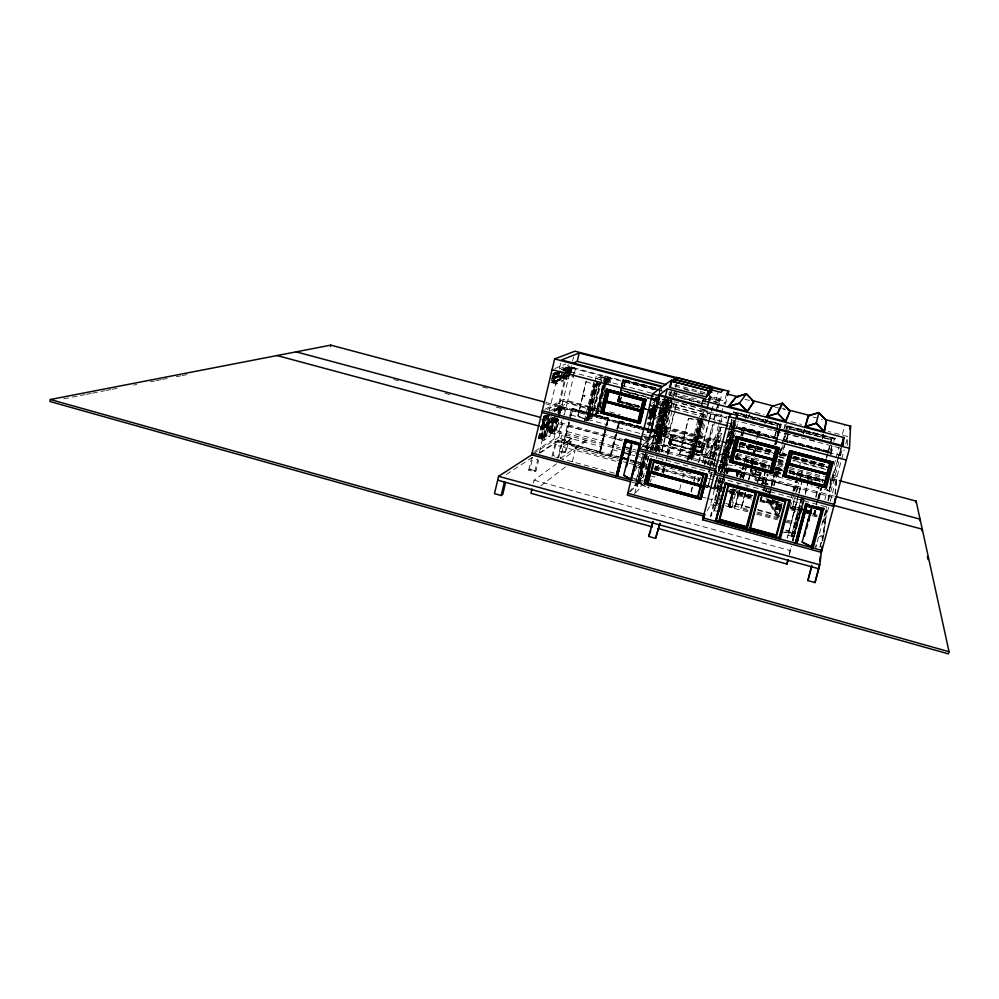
<?xml version="1.0" encoding="UTF-8"?>
<svg xmlns="http://www.w3.org/2000/svg" width="999" height="999" viewBox="0 0 999 999"><rect width="100%" height="100%" fill="white"/><g stroke="black" fill="none" stroke-linecap="round" stroke-linejoin="round"><path stroke-width="0.75" stroke-dasharray="5 3.75" d="M646.216 447.989L646.316 447.015M847.227 445.354L847.764 436.563L828.371 431.481M732.891 428.371L732.954 427.46M775.124 438.986L776.273 438.773L730.993 426.923L840.559 455.507L841.333 446.84M840.171 455.906L840.871 448.264L741.295 422.053M822.776 480.232L789.098 471.728M835.314 494.105L837.025 476.336L831.018 474.737M834.964 494.468L836.563 478.059L832.055 476.86M659.952 434.69L660.039 433.878L655.631 451.423M833.616 471.54L829.832 485.277M828.271 500.312L830.244 484.078M830.469 482.192L831.106 476.985M822.826 540.484L826.96 507.042L715.971 477.135M823.713 535.464L825.911 517.507M827.959 500.524L830.606 478.958M763.785 481.193L764.784 478.284L759.827 476.923L758.728 479.495L763.623 481.318L758.253 479.92L759.565 475.074L754.919 473.826L759.515 475.187M773.014 498.176L771.715 503.034L777.085 503.946M822.227 541.071L826.073 510.314M835.139 438.261L835.039 438.998L786.762 426.323L787.025 425.649L835.139 438.261L834.315 441.508M780.843 510.102L781.63 506.943L776.673 505.556L775.624 508.966L777.684 501.723L776.485 506.231M834.477 438.698L833.715 441.471M823.001 521.728L822.864 522.764L826.96 507.042M789.297 428.571L831.68 439.697L789.297 428.571L786.225 440.297M829.957 452.897L784.128 441.371M816.195 544.405L815.758 547.452L826.797 506.53M607.467 378.034L607.579 377.235M828.508 451.448L830.107 445.517M826.248 466.758L792.444 457.604M824.874 464.897L792.444 456.431M817.319 516.221L814.497 515.459L814.66 514.46M820.304 481.231L800.436 476.073M813.923 513.861L814.709 510.926M647.627 398.139L656.306 400.836L647.402 398.476M822.327 438.349L823.164 433.941M805.406 494.505L807.954 482.654L804.794 494.468M793.893 536.588L793.069 541.246L803.983 500.387M789.335 555.132L791.52 546.253M792.844 540.372L799.45 510.926L790.446 508.491M789.297 553.708L790.958 546.303M792.307 540.397L799.45 510.926M797.864 513.661L797.689 514.073M792.382 536.163L802.784 496.815M731.031 426.973L732.754 419.892M791.558 536.201L802.022 496.615M528.683 470.154L531.605 457.892L537.724 459.552L534.777 471.828L528.683 470.154L529.97 469.255L532.892 457.043L504.12 475.936M553.296 373.763L551.236 382.342L552.459 382.667L559.178 379.595L559.939 375.387L559.178 379.595M553.533 374.051L552.659 377.709L559.765 375.199M554.857 415.184L549.712 436.625L543.918 440.259L538.361 438.761L543.943 415.422M538.411 438.636L543.868 415.946M543.918 440.259L550.124 414.21L545.042 417.033L542.732 426.66L541.845 426.423L544.155 416.795L547.976 414.672M552.247 382.605L553.221 378.371L559.939 375.387L552.26 378.109L553.434 378.596L560.139 375.624M553.321 378.097L560.039 375.124L561.251 375.437L554.52 378.434L553.321 378.097L554.295 374.013L555.506 374.35L553.858 383.029M541.858 426.173L544.143 416.97L549.088 414.173M552.459 382.667L553.434 378.596M553.583 378.534L560.889 375.999L560.002 379.545L553.771 382.467L552.872 382.23L553.746 378.459L559.989 375.736M553.821 378.484L552.947 382.13L560.039 379.595L560.938 375.874L559.915 375.724M553.946 378.259L554.92 374.175M546.54 434.665L539.697 438.748L542.32 427.747L541.371 427.335L547.889 423.489M542.532 426.873L548.064 423.651L549.288 423.963L543.731 427.21L542.532 426.873L545.104 416.146L546.715 416.558L549.175 415.184M539.91 438.798L542.32 427.747M540.409 437.812L542.794 427.809L548.851 425.012L546.49 434.852L540.409 437.812L545.616 434.627M543.144 427.035L545.716 416.308M554.682 378.658L553.858 382.355M540.871 438.936L547.04 435.539L540.871 438.936L546.253 416.433M541.283 438.049L543.681 428.047M546.753 416.183L541.171 439.51L547.015 435.901L552.347 413.424M539.335 452.297L547.952 416.296M549.1 411.526L558.154 373.713M651.573 393.131L559.315 368.906L560.739 362.949M548.364 417.207L546.915 423.264L541.945 426.198M549.4 413.686L544.268 435.164L549.712 436.625M556.53 383.966L558.653 375.087L553.021 373.601L550.911 382.48L556.53 383.966L563.511 380.706L564.547 376.373M549.388 414.273L544.43 434.977L538.374 438.761M534.777 471.828L536.051 470.929L538.661 460.064M560.089 370.592L557.991 379.283L563.511 380.706M533.379 483.091L534.078 480.169L556.468 463.836M548.851 425.012L547.989 424.775L545.279 435.327L547.864 424.513L546.928 424.113M548.064 423.651L549.512 417.632M548.663 423.826L550.112 417.794M546.59 435.414L551.535 414.772M553.384 382.904L560.289 379.745L562.287 371.378M560.889 377.997L562.999 369.418L569.58 366.546L574.912 367.932L572.877 376.336L566.346 379.383L560.889 377.997L567.607 374.912L569.58 366.546L562.949 369.405L569.255 371.041L570.092 367.57L564.335 370.13L563.436 373.614M560.776 379.982L562.749 371.503M562.574 373.389L563.424 369.842M552.222 417.47L548.588 432.542L553.995 433.953L559.415 430.544L561.913 420.204M552.285 417.757L548.788 432.355M552.497 417.32L548.913 432.267L550.074 432.592L556.331 428.671M553.658 417.619L552.822 420.829L551.96 420.604L552.922 416.608M567.42 375.886L562.175 378.122L563.149 374.076M562.387 378.184L563.336 374.238M563.623 374.113L562.774 377.772L567.494 375.624M549.875 432.53L552.422 421.878L551.498 421.478L557.629 417.844M553.783 421.353L552.634 421.029L553.346 418.069M550.074 432.592L552.422 421.878M570.404 372.752L571.703 367.345L565.272 370.13L563.286 378.409L570.192 375.562M550.549 431.63L556.293 428.871L550.549 431.63L552.884 421.94L558.591 419.318L553.371 440.834L618.144 458.329M553.221 421.191L553.946 418.219M564.385 374.076L563.361 378.384L568.468 376.036M565.696 370.13L563.623 378.721L570.229 375.686M551.011 432.717L556.818 429.533L551.011 432.717L554.507 418.181M551.411 431.868L553.746 422.165M555.332 416.708L551.298 433.266L556.78 429.882L559.278 419.518M566.183 372.852L558.054 406.655L655.868 432.729L662.175 407.555M566.533 371.378L567.594 366.97L601.972 375.986L600.899 380.407M558.116 411.763L558.828 408.828L554.195 411.451M558.029 412.887L559.452 406.968L564.76 408.379L563.336 414.298M556.693 418.956L554.283 428.996L548.613 432.505L555.456 428.471M558.029 413.211L559.477 407.167M566.346 379.383L567.719 373.663M568.406 370.816L569.243 367.345L563.461 369.892M568.331 372.227C577.122 358.166 551.448 376.935 569.555 366.783M558.678 413.474L559.827 408.853L554.195 411.276L562.125 407.679L560.601 413.811M553.995 433.953L557.579 419.293M558.179 416.558L560.277 407.792L561.975 408.104L556.243 410.914M568.481 375.249L569.442 371.291L568.493 370.991M566.995 372.09L569.517 370.966L570.441 367.108L571.628 367.407M559.452 413.798L560.864 407.954M560.102 412.874L568.993 375.961M569.343 374.488L571.465 365.646M572.527 361.238L573.563 356.93M556.381 429.408L558.778 419.405M559.353 416.858L561.538 407.979L555.082 411.713M570.566 374.288L572.252 367.282L565.334 370.13L564.173 369.805L570.441 367.108M551.997 456.393L554.77 444.892L555.881 444.143L561.6 445.691L560.501 446.441L554.77 444.892M555.881 444.143L553.121 455.606L558.828 457.155L563.099 439.348L562.037 440.059L557.729 457.954L553.434 456.78M540.234 452.972L557.954 441.296L563.96 416.358M564.323 414.897L567.145 403.159L598.738 411.563M550.374 410.839L567.544 401.498L573.963 374.875M574.325 373.401L576.46 364.523M538.898 453.109L560.801 438.736L561.563 435.527L571.94 438.324L570.392 444.73L571.778 438.274L563.861 443.668M557.954 441.296L563.211 442.719L568.169 422.227M569.58 416.371L571.353 409.053L572.377 408.466L608.753 418.156L606.955 425.474L608.641 418.231L572.252 408.541L570.491 415.834M569.08 421.678L564.135 442.107L600.374 451.885L605.406 431.406M614.41 473.176L560.289 458.466L569.53 420.504M569.867 419.118L572.377 408.466M569.467 422.652L564.21 442.507L599.525 452.048L605.169 430.619M571.278 415.147L572.727 409.153L608.129 418.581L605.531 429.108M564.922 452.809L567.644 441.57L568.693 440.859L565.983 452.06L564.922 452.809L559.328 451.298L560.402 450.549L565.983 452.06M582.367 395.479C583.578 393.868 582.504 397.215 582.479 395.242M587.012 419.792L577.722 415.971L586.063 381.581L578.271 416.021L587.012 419.792L595.441 385.189L586.063 381.581M582.692 395.042L583.591 395.504M799.15 493.019L800.149 488.886L724.837 468.668L722.926 471.878M798.975 493.294L801.81 482.005L798.663 493.843M584.69 395.504L584.39 396.141L583.116 395.517M572.327 461.738L575.124 450.224L562.687 459.303M621.69 461.263L575.499 448.776L575.874 447.215L564.26 442.02L563.211 442.719M584.303 420.941L593.906 381.443M599.725 411.526L587.999 409.652L594.243 384.028M594.929 382.692L586.251 420.017L595.004 384.091L597.852 382.567L588.548 420.591L586.251 419.867M595.304 381.181L596.066 376.498L607.467 378.359L605.282 379.545L607.105 380.207L609.44 378.896M593.543 389.66L595.054 389.96L594.255 390.297M586.45 419.892L594.929 385.04L597.402 383.703L588.548 420.591M593.281 389.785L594.093 390.184L593.856 389.435M587.212 420.042L595.641 385.302L598.064 383.991L589.672 418.431M587.3 420.192L596.927 380.681L604.57 376.673L653.92 389.61M597.427 382.667L588.848 418.181M599.213 384.428L590.821 418.781L588.973 418.256M591.383 418.731L599.737 384.64M600.536 381.88L592.27 415.784L588.798 418.044L591.42 418.706M604.57 376.673L594.842 416.471L591.046 418.793M602.996 386.451L595.816 415.821L599.1 413.511M604.42 380.582L605.506 376.173L607.892 374.925M641.783 428.072L559.153 406.056L568.656 366.521L602.921 375.499L593.244 415.147L596.59 412.974L605.032 378.434M596.952 413.074L604.258 383.054M604.62 381.556L605.357 378.546L607.979 377.147L605.444 387.55M597.102 412.974L603.858 385.302M604.208 383.903L605.282 379.47L607.567 378.246L604.158 392.295M604.532 385.539L597.789 413.149L604.47 385.951M604.894 384.078L605.956 379.72L608.204 378.509L605.993 387.55M604.832 384.44L605.943 379.907L608.116 378.733L609.278 379.033L608.541 382.03M600.337 407.018L602.559 397.864M602.872 396.478L606.193 383.004M606.468 381.918L607.654 377.06L610.152 377.709L607.892 386.8M599.712 410.414L601.96 400.861M607.604 382.142L609.053 376.211M610.114 382.792L612.649 372.415M599.525 452.048L604.944 429.982M605.282 428.596L607.667 418.906L608.753 418.156M611.076 454.657L610.202 455.419L599.575 452.547L605.694 427.597M606.056 426.123L607.854 418.781L571.353 409.053M605.519 431.318L600.486 451.798L599.575 452.547M618.643 396.253L617.182 402.197L619.505 395.704M621.203 385.826L622.677 379.87L623.513 379.383L657.442 388.274M619.805 393.007L617.607 401.923L636.763 406.98M620.167 391.521L621.266 387.063M621.628 385.577L623.151 379.632L660.002 389.298L659.29 392.295M619.193 395.966L617.719 401.748L638.261 407.255M621.653 385.889L623.151 379.82L658.341 388.986M619.867 394.218L620.966 389.772M621.328 388.286L623.513 379.383M798.588 494.755L787.187 538.074L797.714 498.701M798.263 495.329L788.935 530.944L782.879 529.295M618.456 401.398L619.517 397.103L618.456 401.398L639.522 406.893M622.34 385.651L623.813 379.882L622.402 385.602M619.892 396.603L618.781 401.81M621.203 391.283L624.125 380.107L621.528 390.497M639.273 406.318L619.904 401.198L621.041 397.015M620.217 401.086L621.203 397.152M624.013 385.577L625.124 381.556L623.401 389.26M621.39 397.065L620.429 400.974L639.397 405.981M624.325 386.238L625.399 381.868M610.202 455.419L615.272 434.852M616.72 428.971L619.392 420.991L641.433 426.86M616.133 434.165L610.976 454.757L618.881 456.893M617.482 428.396L619.392 420.991M618.543 457.192L611.113 455.182L616.57 433.091M616.907 431.705L619.742 421.678L655.107 431.543M616.395 435.227L611.113 455.182M618.256 427.697L619.742 421.678M800.636 474.65L799.837 477.647M649.313 412.749L650.162 409.315L653.683 406.518M650.324 413.698L649.338 413.311L650.349 409.64L653.583 406.993M635.639 470.492L637.137 464.485M648.975 418.656C647.052 413.274 662.387 405.432 650.287 414.423L649.213 418.718L647.901 418.369M650.174 413.886L654.857 410.052L656.156 410.389L651.46 414.248L650.174 413.886L651.248 409.59L654.745 406.78M653.958 414.548L654.894 414.797L650.511 418.481L649.562 418.231L650.561 414.21M650.836 414.061L651.91 409.765L651.248 409.59M652.422 409.602L654.732 400.387L647.489 398.401M650.237 418.981L655.544 415.06L650.237 418.981L652.534 409.952L654.882 408.029M652.509 409.453L654.795 400.324M650.736 398.214L655.157 399.388L655.819 396.74M667.207 399.887L659.015 434.178L647.489 432.505L655.943 396.653M647.489 432.505L653.446 408.666M653.821 407.167L655.694 398.052L667.582 400.062M652.547 411.938L654.82 411.363L645.017 408.741M653.184 411.763L652.559 411.014M648.488 456.268L640.759 487.087L634.952 485.502L643.019 453.234M660.102 409.415L658.466 415.946L652.597 414.385L654.882 405.244M654.595 412.05L652.584 412.025M657.354 396.703L653.758 411.064M653.671 412.013L654.645 412.25L653.708 412.55M654.058 410.814L657.592 396.69M643.219 454.483L635.489 485.414L637.437 485.976M654.045 412.187L658.503 394.93M658.915 393.781L653.683 414.722L655.556 408.379M655.931 406.893L658.541 396.478M658.915 394.992L660.027 390.534M646.902 454.295L639.535 483.678L637.337 482.917L644.517 454.333M634.64 493.918L644.58 454.133M646.166 447.839L656.58 406.231L662.624 401.348L703.446 412.088L702.297 416.595M736.063 420.829L735.014 424.9L657.055 404.345L659.402 394.917M637.549 483.179L644.867 453.971M651.348 428.559L660.901 432.38L651.348 428.559L656.83 406.643M657.192 405.182L659.752 394.955M630.444 491.708L637.799 483.716L645.204 454.145M646.665 448.289L656.331 409.677M656.693 408.191L659.278 397.864L656.306 397.078M660.976 391.096L661.987 387.025M646.066 450.961L637.3 486.138M655.057 414.922L657.267 406.106M651.86 428.596L656.605 409.615M656.967 408.154L659.527 397.939M645.891 453.821L637.574 486.063M647.414 447.777L649.3 440.222L661.925 428.359L646.877 424.363M643.768 436.838L649.75 438.436L657.841 406.094M658.204 404.62L660.052 397.277M646.153 454.183L638.823 483.479M645.766 486.663L639.06 483.566L646.365 454.383M646.902 454.42L639.06 483.566M647.265 454.857L639.747 483.691M649.75 438.436L653.334 435.089L659.665 409.802M660.039 408.316L662.275 399.388L667.944 400.874L658.965 436.588L645.791 449.325M647.464 462.05L649.2 455.132M649.899 452.36L661.126 407.33M661.5 405.831L662.624 401.348M650.948 449.313L661.488 407.03M661.862 405.544L662.986 401.061L665.109 399.35M646.415 469.518L646.965 467.307M651.248 449.95L661.788 408.029M662.15 406.556L664.36 397.727M662.549 406.069L664.035 400.149M643.269 428.471L656.618 432.03L662.537 408.416M662.899 406.943L664.76 399.563M652.409 449.837L654.245 442.52L700.386 454.857L718.431 462.15M662.886 408.204L654.745 440.684L659.24 441.883L654.994 440.447L662.387 410.951M663.199 406.855L665.759 396.615M652.784 449.463L654.62 442.157L664.023 432.992L712.811 445.991L708.166 464.085M662.762 409.478L665.346 399.163M665.284 400.199L656.63 435.851M656.705 435.989L665.634 400.299M662.05 414.822L661.937 415.259M666.645 399.55L657.542 436.051L666.183 401.685L667.906 400.262M654.345 450.474L658.129 435.439L660.177 433.466L665.584 434.902L661.126 452.647M658.553 434.016L667.357 398.514M667.707 398.601L658.691 434.09L667.282 399.85L665.496 401.311L667.981 400.037M668.681 394.343L669.355 391.67M654.907 450.174L658.304 436.588L660.052 434.902L655.906 451.373M665.159 410.901L658.766 436.363L656.83 435.864L665.509 401.223L667.32 399.762M665.521 409.465L667.407 401.923L669.143 400.487L667.407 401.998L666.183 401.685M668.718 397.415L659.352 434.315L660.551 434.627L669.617 398.688M670.317 391.983L669.318 395.966L673.501 392.595M660.277 432.579L669.055 397.515M655.669 451.323L660.177 433.466M656.355 450.524L668.706 401.361M670.204 395.404L671.69 389.448M656.543 451.061L660.289 436.051M671.365 391.908L670.604 394.917L705.282 404.021M656.543 451.398L660.177 436.913M656.88 451.136L669.58 400.324M657.442 450.199L670.691 397.39M657.717 450.199L661.463 435.277L670.928 439.085L661.463 435.277M670.804 399.101L662.3 432.954L660.401 432.467M658.216 450.437L662.362 434.041L659.49 436.813L661.962 435.177M671.328 398.077L662.499 433.179L660.751 434.64M648.451 487.912L650.099 483.528M650.474 482.067L651.211 479.133M656.38 458.566L657.479 454.17M661.201 438.923L661.575 437.425M658.229 451.873L662.699 434.128L660.639 436.138M668.806 412.312L664.023 431.281L662.187 430.756M669.143 410.914L671.74 400.636M654.582 470.566L656.093 464.56M659.115 452.535L664.023 432.992M664.223 431.293L672.901 397.977M675.524 387.3L676.96 381.556M664.497 431.256L670.092 409.802M670.479 408.291L673.139 397.702M673.526 396.191L674.662 391.645M658.129 435.439L663.586 436.888L664.735 432.305L667.32 429.795L709.839 441.108L704.133 463.349M675.049 410.389L669.742 431.443L665.471 430.307L669.642 413.723M671.166 407.692L673.826 397.14M674.2 395.629L675.336 391.108M654.994 474.213L657.13 465.734M656.443 470.566L657.504 466.333M651.648 467.457L657.03 468.918L657.767 465.959M657.03 468.918L658.378 465.272M661.725 451.973L667.32 429.795M674.113 402.784L667.732 428.121L665.471 430.307M675.611 396.828L677.122 390.859M664.772 430.994L669.055 432.13L674.375 411.001M674.762 409.49L677.422 398.926M675.424 408.878L677.709 399.862M662.737 460.964L663.124 459.453M666.495 451.436C663.274 451.81 667.794 451.685 667.207 452.147M665.671 451.785L667.594 452.06M668.368 443.843L671.153 434.777L704.894 443.818L702.185 452.884L668.368 443.843L669.13 443.119M666.283 451.411L665.659 452.135L667.02 451.523M667.669 451.511C666.271 454.333 668.481 451.036 666.857 451.648M671.153 434.777L669.093 443.481L702.147 452.322L704.22 444.23M663.236 467.557L662.1 472.065L654.482 468.668M667.02 452.547L671.128 435.414M669.505 443.519L671.79 435.364L670.566 439.323L702.859 448.027L703.895 444.105M670.878 439.335L669.867 443.331M663.736 467.594L662.599 472.09L653.708 468.131M667.145 454.083L671.902 435.239M663.124 472.889L664.635 466.883M666.146 460.889L667.282 456.381M667.657 454.882L672.127 439.173L706.643 448.376L707.829 443.781L709.839 441.108M663.448 473.551L664.959 467.569M668.356 454.12L673.001 435.926L672.027 439.485M671.203 443.606L672.14 440.047M672.352 439.485L673.251 436.063M799.999 479.22L800.761 476.198M814.572 514.96L815.821 510.114M679.32 454.607L691.77 456.468L679.32 454.607L688.511 418.344L700.561 420.192M679.707 454.82L688.511 418.344M684.79 433.017L685.951 432.455L685.314 432.167M685.152 432.692L685.926 433.404L686.063 432.505M686.763 433.853L686.513 433.216M679.707 489.56L681.193 483.691M682.692 477.834L684.178 471.978M687.162 460.252L689.397 451.461L707.354 453.546L712.811 445.991M687.999 459.078L698.626 417.32L703.446 412.088M689.635 458.616L699.238 420.841M695.629 436.263L695.828 437.112L695.679 436.288M690.534 458.641L700.686 418.718M700.636 420.154L691.395 456.381L693.905 456.868L695.504 454.807L706.967 410.676L706.368 411.338M704.982 402.385L706.006 398.339M691.533 456.206L701.061 418.818M704.17 414.835L668.406 405.407L702.547 414.148L690.459 461.326L692.07 459.24L701.71 421.441L703.483 419.43M692.145 456.58L701.91 418.094M691.808 458.991L703.733 411.788L705.419 409.952L666.608 399.737M693.393 456.955L702.609 420.829L701.086 422.639L699.787 422.29L701.298 420.604M693.044 453.683L694.842 451.398L705.419 409.952M703.109 420.929L693.606 456.955M708.578 400.324L709.727 395.816M709.215 400.749L710.739 394.792M709.839 401.173L712.1 392.295M695.804 454.42L697.764 451.885L706.068 419.343M706.455 417.857L708.341 410.464L706.493 412.512L727.409 418.007M701.435 447.24L702.272 443.956M700.661 451.486L701.535 448.052M701.573 447.152L702.422 443.831M700.799 451.386L701.685 447.927M713.786 452.972L718.793 445.754L703.633 441.333L708.828 421.029M709.19 419.58L712.162 407.979M691.033 491.458L692.195 486.925M693.731 480.869L694.892 476.336M698.376 462.737L700.386 454.857M703.633 441.333L709.215 421.004M709.602 419.493L713.074 405.931L710.064 405.132M691.283 492.007L692.444 487.487M693.98 481.468L695.529 475.449M698.988 461.888L700.998 454.046L712.874 455.419L718.356 447.465L730.344 450.661M670.779 439.285L702.921 447.764L701.798 452.06L704.008 443.793M702.185 452.884L704.894 443.768M715.396 402.634L718.044 392.27M697.614 482.217L699.15 476.198M702.622 462.662L706.643 448.376M707.704 442.807L712.437 424.937M713.711 419.38L716.183 410.327M716.558 408.866L717.682 404.47M708.341 398.226L718.793 400.961L720.267 395.229M704.195 440.609L708.503 441.758L713.723 421.366M714.098 419.905L716.708 409.715M717.082 408.254L718.206 403.883M698.588 481.693L700.711 476.698M708.503 441.758L710.264 439.423L716.783 414.011M718.318 408.029L720.229 400.549L709.914 397.852M718.793 400.961L720.666 398.851L722.115 393.194M704.645 464.085L707.354 453.546M704.794 464.96L706.705 457.517L711.076 451.373L716.645 452.859L713.149 466.458M716.708 453.758L710.189 452.01L713.373 439.585L718.393 432.817L721.89 433.741L712.524 470.104M707.592 464.96L711.076 451.373M708.328 464.785L718.281 426.024M718.656 424.563L721.278 414.348M721.653 412.887L722.776 408.516M726.548 393.806L723.9 404.133L726.186 401.411L709.615 397.078M785.626 441.196L784.215 441.009L829.944 453.034L831.955 446.004M709.727 465.497L722.739 414.822M725.424 404.383L727.309 397.053M718.393 432.817L715.309 444.83L710.189 452.01M708.603 472.015L709.765 467.482M710.152 465.984L712.874 455.419M708.99 472.452L710.127 467.982M710.514 466.496L712.424 459.053L716.645 452.859M721.89 433.741L717.319 440.072L713.686 454.245L719.642 455.831M720.991 426.935L712.062 463.486L720.991 426.935L723.975 427.385M718.144 441.433L717.657 441.471M719.405 442.507L718.156 440.934M717.344 441.046C719.355 440.734 719.392 443.194 717.894 440.796M719.817 441.97L718.905 442.107L719.143 441.446M702.16 486.101L707.704 487.599L711.588 472.49M707.704 487.599L712.137 471.615M708.254 486.7L713.786 488.199L716.758 477.235M718.306 471.216L731.643 419.505M717.02 476.798L714.522 487.787M718.556 471.291L723.214 452.797L729.133 454.383M731.88 419.18L726.373 440.309L733.703 442.345M714.447 487.799L717.22 477.322M718.693 471.316L723.201 453.259M717.544 476.361L714.735 487.012L722.24 489.035M719.08 470.392L723.313 453.983M732.991 441.433L727.072 439.86L730.094 428.234M730.431 426.835L732.329 419.555M707.042 510.926L710.464 504.907L717.669 476.985M719.18 471.103L729.307 431.843M717.906 476.698L715.184 487.237L721.053 488.823M719.405 471.004L723.95 453.396M729.869 431.456L727.472 440.547L733.603 441.983M779.045 428.958L776.523 437.837L731.305 425.911L732.904 420.017M729.332 455.831L726.086 465.534L721.852 464.285L730.356 431.331M721.278 487.225L716.945 486.051L719.292 477.135M719.667 475.674L734.003 420.129L730.119 425.624M717.419 485.914L719.542 478.196M720.928 472.315L732.255 429.133M733.016 426.261L734.54 420.367M733.366 426.223L734.827 420.567M723.051 467.357L732.267 431.506M734.964 420.479L733.516 426.073L774.487 436.875M710.239 516.958L721.091 474.95M721.965 471.59L735.901 417.632M719.105 464.285L723.988 465.109L732.554 431.955M718.568 503.783L714.422 502.584L720.991 477.659M722.352 471.915L723.638 467.445L737.524 471.391L736.375 475.774L737.724 471.228L726.51 470.079L725.749 473.039M720.741 478.908L711.138 516.096L713.885 511.026L722.19 478.896M733.741 428.896L724.35 465.209M719.942 468.169L723.638 468.568L724.899 463.673L727.871 464.011M720.416 481.955L721.94 481.356L720.878 482.417M720.916 481.493L721.041 482.142M733.403 432.642L724.337 467.719L722.277 467.195M721.615 481.256L720.891 481.655L721.503 482.105M734.415 430.082L724.612 467.994L721.578 473.051M723.701 473.051L724.837 468.668M725.624 465.584L734.989 429.383M718.631 511.75L714.16 510.539L722.352 478.821M723.913 472.777L727.122 464.847L733.166 465.522M725.823 465.596L734.577 432.704M721.977 481.593L721.153 482.405L720.529 481.868M723.413 477.584L716.445 505.544M723.788 476.123L725.686 468.793L738.636 470.217L741.333 471.441L739.822 477.272M724.337 474.675L716.37 505.444L717.082 505.556M724.712 473.214L725.848 468.818M727.122 464.847L716.345 506.505L714.16 510.539M732.454 443.806L733.616 439.298M734.003 437.799L735.951 430.282M736.338 428.771L737.886 422.764M724.412 478.496L717.856 505.856M723.975 482.217L724.75 479.258M726.398 473.563L726.56 470.179M726.81 472.752L727.559 469.83L726.036 469.13L738.661 470.517L740.197 471.216L738.623 477.247M727.16 473.851L727.959 470.879L738.711 472.165L737.949 475.087M727.21 473.938L727.971 471.004L727.16 470.629L738.711 472.165M727.771 472.989L728.533 470.042L725.686 468.793M741.957 430.694L742.756 427.684L760.089 431.918L743.156 427.447L741.008 435.339M740.858 436.351L743.156 427.447M745.591 418.381L746.665 414.248M735.926 459.153L737.537 453.059M739.085 447.065L740.259 442.582M736.051 459.103L737.761 452.959M739.285 447.24L740.309 442.694M742.007 436.551L744.018 429.22M736.3 458.966L737.849 453.022M739.397 447.065L740.546 442.607M736.675 459.19L738.224 453.221M738.611 451.735L740.933 442.782M742.869 435.327L744.417 429.358L743.793 429.258L752.809 433.154L752.172 433.054M732.804 489.035L728.246 506.593L732.966 488.936M736.226 475.874L737.524 471.391M733.129 488.911L728.483 506.63L729.595 507.23L734.24 489.66M733.328 489.31L728.783 506.843L733.528 489.223M736.75 476.173L737.886 471.79M736.975 475.999L737.637 471.378M729.245 506.693L733.728 489.135M737.125 476.036L738.636 470.217M729.42 506.705L733.953 489.248M737.362 476.148L738.873 470.329L725.923 468.906M729.595 507.23L734.153 489.697M737.662 476.473L738.81 472.077L727.921 470.904M735.476 489.323L730.769 507.43L729.907 507.305M746.515 446.653C746.178 448.476 747.964 445.054 748.126 447.377M747.102 446.928L746.403 447.127M747.839 511.763L731.855 507.892L736.787 488.936M737.162 487.487L738.298 483.104M747.727 447.427L748.276 446.778M740.384 477.372L744.705 460.789M740.321 477.709L743.818 464.26M744.218 462.762L745.004 459.777L745.853 460.039M744.73 461.625L746.303 455.619M747.864 449.6L749.425 443.581M741.008 476.86L743.368 467.932M748.438 447.077L748.775 447.14M736.837 491.171L736.45 492.644L737.287 492.932M738.049 490.109L737.337 492.944M741.433 477.222L743.893 467.669M745.366 461.725L746.94 455.706M748.501 449.7L749.675 445.192M734.502 508.141L739.11 490.447M742.569 477.185L744.867 468.344M728.571 506.593L734.977 507.117L739.185 490.971M742.632 477.747L745.691 466.009M739.597 490.347L738.823 493.344L739.672 490.247M743.106 476.885L746.228 464.922M746.615 463.424L747.514 460.152L746.728 463.161M743.006 477.797L746.34 464.66M734.977 507.117L740.072 490.247M743.219 478.221L745.953 467.694M743.219 478.696L746.728 465.222M743.368 478.558L746.865 465.147M750.361 462.924L751.997 456.78L750.474 463.336M752.297 455.482L754.72 446.366M756.58 439.085L758.216 432.967M754.832 446.328L752.547 455.457L754.957 446.528M757.267 437.287L758.416 432.967M750.636 463.074L752.21 457.055M751.535 463.424L753.258 457.167M753.633 455.681L756.33 445.354M758.491 436.8L759.652 432.367M751.748 463.499L753.321 457.492M754.857 451.598L756.43 445.591M759.128 435.239L759.927 432.205L742.756 427.684M751.56 464.585L754.282 454.183M754.67 452.697L756.605 445.279M759.315 434.877L760.089 431.918M748.189 510.714L740.796 508.703L745.017 492.544M748.476 479.32L751.535 467.807M752.11 464.91L754.307 456.493M751.098 470.279L752.035 466.783M745.554 492.395L742.02 505.969L749.3 507.954M749.1 478.833L751.473 469.78M752.647 465.259L753.121 463.474L752.01 465.771M745.629 492.245L742.082 505.819L736.325 504.258M746.028 490.746L747.202 486.226M748.775 480.194L751.535 469.642M764.735 423.414L765.821 419.268M761.438 472.789L760.164 475.512L754.794 474.113L756.181 469.043M756.643 468.019L755.356 472.877L760.027 474.013L758.79 478.658L763.461 479.782M756.393 469.418L755.144 474.2L756.28 471.69L761.001 472.952M756.218 471.828L757.155 468.269M799.1 474.4L798.725 475.811M755.831 471.84L760.476 472.964L758.603 480.007L759.827 476.923M759.64 477.572L760.826 473.051L759.789 475.449M761.95 483.566L766.258 467.145L747.502 462.237M761.962 483.741L765.509 470.242M761.7 485.714L763.011 480.869L758.378 479.632L762.974 480.981M771.016 450.224L739.847 442.22M774.487 437.075L777.434 425.649L737.749 415.309M762.399 483.741L766.083 469.855M762.649 483.541L764.235 478.808L763.049 483.316M776.398 431.381L774.849 437.3M776.735 430.007L777.946 425.474L736.063 414.473M774.787 444.33L778.808 428.971M779.183 427.622L780.194 424.563L779.432 427.485M760.464 499.375L761.25 496.378M764.585 483.653L767.157 473.901M768.531 468.981L769.342 465.596L735.252 456.543M774.862 444.88L775.986 440.584M761.475 496.553L760.614 500.299L761.263 500.536M763.011 490.721L764.16 486.338M764.972 483.753L767.419 473.976M775.399 444.917L776.535 440.559L775.424 444.83M776.922 439.11L779.595 428.946M779.969 427.497L780.756 424.538L780.019 427.372M760.838 500.312L761.7 497.327M765.172 483.803L767.619 474.812M776.96 438.998L778.87 431.718M761.812 497.402L760.926 500.337M765.371 483.866L767.756 474.837M775.998 444.068L779.07 432.392M733.478 412.637L781.043 425.124L781.206 424.488L735.127 412.4M767.007 501.56L766.67 502.509L761.088 500.998L762.225 496.665M763.823 491.021L765.009 486.513M765.409 485.002L768.181 474.463M775.961 444.468L781.405 424.175L733.815 411.688L733.353 412.312L781.118 424.85L781.405 424.175M765.634 491.108L770.716 492.744L765.496 491.62L766.395 488.199M783.94 428.459L785.039 424.313M766.67 502.509L767.644 499.013M771.253 485.127L773.601 476.398M779.57 453.571L781.842 444.967M782.217 443.531L785.701 430.507M786.101 429.008L786.95 425.999L835.089 438.636M771.378 484.99L776.148 466.92L783.628 468.918M780.681 449.712L779.532 454.37L785.476 455.944L779.357 454.632L785.364 456.218M782.991 441.233L785.039 433.166M785.439 431.668L787.025 425.649M768.044 499.075L767.244 502.085M769.48 493.044L771.216 487.037M771.603 485.539L776.235 467.407M768.106 499.1L767.332 502.072M769.267 495.292L776.435 467.507L782.429 469.118M780.494 452.485L783.191 442.257M783.553 440.859L785.489 433.541M769.68 494.143L770.391 491.483M781.268 505.107L768.019 501.123M772.215 485.202L776.86 467.582M783.029 445.504L780.594 454.645L785.089 455.644M786.425 432.617L784.252 440.834M786.812 431.156L787.874 426.585M773.613 485.626L777.921 469.318L782.329 470.492M786.6 454.745L782.142 453.696L785.426 441.296L828.183 452.584L826.71 458.054M774.025 485.739L778.333 469.767M785.401 443.169L782.567 453.558L787.075 454.745M798.426 474.937L789.66 472.452M786.613 440.272L788.111 434.59M788.223 434.49L786.737 440.109L828.146 451.036M772.215 501.535L772.402 500.849M773.263 498.588L772.052 503.134L773.014 500.299L776.548 501.248M780.519 510.289L775.274 508.866L777.334 501.635L772.577 500.474M779.957 511.813L778.733 514.672L780.756 507.38L779.932 510.139M779.382 513.636L780.281 510.227M781.106 507.48L778.733 514.672M803.233 433.516L804.332 429.37M792.894 490.996L795.454 481.381M796.615 477.01L798.676 469.23M791.245 497.802L792.444 493.294M793.656 490.846L795.953 482.18M793.693 491.021L796.215 481.481M794.118 491.133L796.503 482.155M790.309 507.455L797.264 481.318M794.667 497.764L791.845 507.679L802.097 510.452M795.841 492.669L798.413 483.017M802.234 470.641L800.748 476.398L819.779 481.543M792.781 506.518L795.179 497.502M796.777 491.496L798.9 483.866M801.61 496.603L792.107 532.979M800.948 499.5L791.42 535.963M780.993 531.918L792.707 533.216L801.635 499.787M804.058 497.315L794.342 533.691L792.282 533.079M803.134 501.273L793.718 536.5L791.62 535.963M803.646 500.374L794.542 533.678M794.43 535.377L804.22 498.776M822.589 438.611L823.7 434.453M799.799 465.022L800.411 462.712L792.906 460.726M815.746 496.59L818.106 487.412M824.6 464.498L793.069 456.343M826.098 458.616L827.272 454.22M828.183 451.236L831.168 439.76M815.971 497.415L818.343 488.523M830.481 444.143L831.692 439.572M830.194 451.998L784.402 439.735L830.194 451.998L831.742 446.029M814.697 510.277L813.536 514.622L814.585 514.91M816.183 504.77L817.457 500.087M817.794 498.751L820.691 488.061M822.652 480.681L822.864 479.882M816.283 505.069L817.457 500.686M818.281 497.664L820.791 488.261M822.302 482.642L823.064 479.832M813.91 514.722L815.084 510.389M818.193 498.801L820.916 488.673M815.346 510.214L814.335 514.835L815.434 510.239M818.593 498.164L821.428 487.612M830.556 453.271L832.542 445.841M818.606 498.913L821.503 487.637M818.943 498.513L821.665 488.374M830.843 454.445L832.829 446.541M814.497 515.459L815.671 511.101M819.18 498.014L821.528 489.285M830.793 454.832L833.104 446.191M824.874 499.4L827.634 489.135M834.053 465.347L835.639 459.428M836.038 457.954L838.823 447.614M842.419 434.29L844.829 425.324M837.761 459.552L829.495 490.209L826.51 489.41M838.149 458.091L840.908 447.877M838.511 457.03L829.445 490.671L811.5 485.864M838.898 455.569L840.871 448.264M828.496 500.212L840.034 457.442M840.559 455.507L842.419 448.588M828.683 507.28L825.461 519.205L822.464 518.394M830.256 501.436L844.192 449.825M845.778 443.931L847.764 436.563M819.854 547.165L822.851 536.063L816.395 534.303M820.067 547.002L822.701 537.25L817.519 535.839M779.133 516.333L776.66 511.201M803.396 433.379L804.657 429.095M670.741 439.51L706.081 449.125M777.272 504.27L778.171 501.423M776.485 504.333L777.334 501.635M775.274 508.866L776.148 506.131L781.705 507.192M776.248 511.438L769.155 499.512M775.873 512.662L778.733 517.707L767.956 499.375M771.715 503.034L772.614 500.362M770.279 491.446L767.969 490.821M770.154 492.869L771.078 490.297M765.496 491.62L766.533 488.911M779.495 454.233L779.195 455.007L785.214 456.605M761.088 500.998L761.45 500.062M767.307 484.453L762.662 483.329L768.243 484.078L763.248 482.654M784.54 428.434L787.349 421.478M762.899 481.168L763.898 478.708M760.326 475.387L755.281 473.688L756.418 471.178M772.639 452.535L739.622 443.581M766.782 467.095L747.227 461.725M771.29 450.824L740.696 442.707M758.253 479.92L759.29 477.472M759.44 475.362L760.476 472.964M740.796 508.703L742.294 505.344M754.794 474.113L755.881 471.728M750.237 471.453L755.694 480.819M757.729 482.367L750.736 470.404L757.779 482.255M765.758 423.501L767.856 419.443M745.204 460.726L735.114 457.892M716.945 486.051L722.14 487.175M713.786 488.199L714.31 487.312M722.177 467.345L731.942 429.483L733.403 427.36M718.943 468.968L720.291 466.808L724.5 467.794M721.852 464.285L723.139 462.212L720.229 461.426M718.231 468.019L721.216 463.261M656.58 399.712L621.653 390.447M724.887 455.307L729.32 456.343M747.04 418.581L751.236 412.025M723.214 452.797L722.714 453.571L728.658 455.157M723.301 454.008L730.007 455.769M729.045 439.61L733.641 440.696M726.473 440.159L725.986 440.884L733.416 442.857M727.072 439.86L733.091 441.383M732.929 429.145L738.286 421.266M733.416 427.235L735.014 424.9M731.568 429.383L733.029 427.26L723.451 464.922M732.279 427.272L774.525 438.549M559.415 407.292L554.045 410.177M746.44 446.665L747.327 446.503M746.728 447.44L747.639 447.552M748.401 448.176L749.1 446.728L748.376 447.077M748.963 447.015L749.612 447.315L748.9 447.277M584.702 395.292L583.154 396.004M582.779 394.992L584.04 396.103L584.29 395.279M702.609 443.956L701.723 447.415L672.14 439.373M687.624 460.564L689.547 458.454M691.246 456.293L692.744 454.07M666.146 451.461L666.52 452.072M666.82 451.96L667.369 451.486M718.281 441.783L719.592 441.558M717.22 441.633L718.818 441.496M718.781 441.845L719.767 442.232M685.801 432.892C688.773 432.155 686.076 435.714 685.651 432.33L686.688 433.266M686.363 433.229L687.324 433.166M652.422 411.388L653.533 411.413M652.747 411.551L653.334 412.287M653.721 411.775L653.084 412.175M593.331 389.56L594.068 390.372M593.044 389.822L593.743 389.647M593.881 390.085L594.917 389.885M593.693 389.335L595.054 390.022M594.093 390.184L594.68 389.772L594.355 390.309M655.032 476.198L654.283 477.047L651.435 476.273M718.581 402.422L720.229 400.549M699.088 421.815L700.661 420.055M635.664 492.782L640.759 487.087M658.603 465.546L654.47 470.129L656.93 466.283M701.485 418.069L706.218 412.824L726.698 418.206M639.71 483.491L648.988 487.937M628.808 492.145L644.293 475.399M670.878 443.618L701.036 451.523L701.96 447.927L671.89 439.91M642.295 464.26L642.906 464.398L642.207 464.685M669.055 432.13L669.742 431.443M650.724 449.637L652.247 448.126L646.478 446.578L644.904 448.076M663.586 436.888L665.584 434.902M721.315 481.83L721.128 481.243M646.803 449.587L649.15 447.302M646.44 450.112L654.245 442.52M646.44 449.488L648.801 447.202M646.415 449.675L648.713 447.44L646.39 446.815L644.068 449.038M544.293 435.04L545.279 435.327M554.195 429.008L556.78 429.882M639.56 449.363L648.501 440.971L642.494 439.373M643.368 444.38L648.938 439.185L644.442 437.987M656.618 432.03L662.449 433.017M662.337 426.685L659.065 429.745L664.547 431.206M642.894 427.26L656.131 430.781L655.394 431.456L618.531 421.628M658.466 415.946L653.633 420.117L647.614 418.531L652.634 414.435M655.556 415.172L650.649 419.33L652.984 409.965L656.867 406.818M649.562 418.231L653.945 414.51L649.625 418.119M649.213 418.718L653.908 414.772M651.523 414.473L655.881 410.864M650.024 414.173L654.745 410.339L653.621 409.84L649.338 413.311M654.457 410.914L645.167 408.454M654.67 410.102L650.386 413.561L651.336 409.915L655.606 406.381M653.733 410.065L649.025 413.898L650.062 414.173M652.996 410.089L655.069 408.404M649.362 413.449L653.708 409.865M657.205 406.181L651.91 409.765M654.607 406.243L650.349 409.64L651.286 409.84M657.055 404.345L665.047 397.952M652.097 403.434L659.278 397.864M540.671 485.876L567.457 465.447M575.499 448.776L586.863 440.522L587.225 439.023L560.289 458.466M557.729 457.954L558.828 457.155M834.914 438.823L786.95 426.236M565.646 442.607L571.94 438.324M619.904 401.198L639.397 406.231M641.146 384.715L641.92 384.203M533.016 454.008L561.563 435.527M534.702 451.436L553.771 439.185L619.929 457.055M557.417 418.843L556.705 418.456L554.12 429.17L559.415 430.544M543.718 428.259L548.788 425.287M553.771 422.377L558.516 419.592M547.889 425L542.594 428.034M552.884 422.115L557.754 419.193M542.32 427.609L547.877 424.363M557.654 418.706L552.422 421.753L557.579 418.731M542.469 428.109L547.989 424.775M552.559 422.227L559.003 418.319M552.634 421.029L557.829 418.019M552.684 422.165L550.649 431.406M541.845 426.423L547.852 423.688M551.96 420.604L555.569 418.519M552.047 420.379L556.705 417.619M564.76 408.379L559.415 411.388L554.008 409.94L559.465 406.968L554.058 410.139M545.067 417.245L550.049 414.485M560.277 407.792L555.132 410.639L556.281 410.964M552.634 411.126L567.145 403.159M599.363 384.403L596.84 385.814L595.616 385.489L597.976 384.215M600.099 383.154L597.315 384.665L594.642 383.991L597.477 382.467M610.152 377.709L607.579 379.108L605.019 378.459L607.629 377.048M600.012 383.379L597.265 384.877L594.992 384.278L597.764 382.792M595.641 385.302L594.929 385.114L598.064 383.991M547.127 409.627L562.912 401.186L598.888 410.751M544.917 409.278L563.311 399.525L599.3 409.091M596.828 378.646L601.972 375.986M559.69 375.499L553.246 378.421M569.193 371.328L564.385 373.464M569.48 375.249L562.774 377.647M562.849 377.672L566.246 376.061M552.872 382.23L559.165 379.37M554.72 378.733L560.938 375.874M568.169 372.39L570.691 371.266L569.517 370.966M566.408 372.24L569.218 370.979L570.042 367.682L564.36 370.142M671.178 434.84L704.844 443.856L702.472 452.559L668.693 443.531L670.804 435.164L704.62 444.18M686.6 432.779L685.888 433.179L685.514 432.192M686.088 433.241L685.252 432.867M568.406 370.791L574.912 367.932M558.778 374.9L552.659 377.585L553.558 377.947L554.433 374.288L559.39 372.14M555.906 374.475L558.891 373.176M572.14 367.457L565.272 370.13M555.432 374.35L560.876 372.028M561.463 371.928L555.856 374.35L553.733 383.229L560.289 379.745M651.136 411.188L654.457 411.913M559.353 372.265L553.496 374.076L558.503 371.915M553.134 373.826L558.666 371.466M553.071 373.663L555.869 372.402M553.034 373.813L558.741 371.291M561.376 369.63L567.594 366.97M559.315 368.906L568.955 364.847M554.807 368.556L565.721 364.048M551.086 382.417L558.154 379.22M63.649 398.826L78.871 395.841M80.395 395.542L84.952 394.642M86.476 394.355L91.046 393.456M92.57 393.156L104.745 390.759M106.256 390.472L110.827 389.573M112.35 389.273L116.92 388.374M133.654 385.09L136.701 384.49M150.399 381.805L154.957 380.906M156.481 380.607L161.051 379.707M162.575 379.408L167.133 378.521M176.274 376.723L180.831 375.824M182.355 375.524L186.925 374.637M748.763 446.728L749.5 446.915M710.464 504.907L716.62 505.556M727.559 469.83L741.333 471.441M727.035 470.392L738.111 471.59M784.939 532.155L792.707 533.216M702.684 452.097L669.043 443.131M711.65 463.274L717.607 464.085M742.769 469.143L743.406 469.243L734.502 465.072M718.543 442.182L719.392 442.058L718.98 441.296M647.127 432.317L659.015 434.178M721.403 427.135L724.387 427.584M587.999 409.652L599.388 411.363M623.076 380.132L656.093 388.786M653.983 412.05L653.933 412.562M654.258 412.724L652.409 411.8M688.91 418.544L700.961 420.392M726.423 440.272L732.404 441.733M786.837 426.635L834.864 439.248M584.39 396.141L585.039 395.292M781.842 408.216L784.827 408.991M744.954 399.288L749.45 400.462M774.999 407.117L785.564 409.877M812.974 417.02L822.302 419.455M674.737 384.79L704.944 392.657M674.899 386.113L705.544 394.106M684.427 389.385L690.471 390.959M698.014 392.932L704.058 394.518M705.569 394.905L720.666 398.851M705.157 398.913L717.082 402.035M755.244 412.337L764.198 414.685M791.058 421.715L801.498 424.45M713.573 401.835L718.056 403.009M674.612 393.281L699.912 399.9M622.677 379.87L658.254 389.198M605.506 376.173L659.153 390.234M660.639 390.634L665.109 391.795M624.987 381.63L656.106 389.672M671.877 393.893L700.324 401.361M625.212 381.905L657.192 390.209M607.529 378.334L608.204 378.509M708.553 404.745L678.458 396.853L677.797 397.415L705.294 404.632M566.308 367.932L571.69 369.355M669.155 395.379L673.289 396.466M733.603 412.175L781.093 424.9M735.988 414.573L777.896 425.574M789.597 428.933L831.243 439.86M666.832 399.55L672.752 401.111M681.655 403.446L696.478 407.342M702.534 409.515L705.494 410.289M665.609 400.474L667.894 401.074M700.449 409.777L727.359 416.858M623.239 390.621L649.225 397.452M650.674 397.839L655.007 398.976M662.986 401.061L703.733 411.788M773.701 430.194L778.421 431.431M785.651 433.341L800.586 437.262M809.552 439.622L815.521 441.196M624.188 391.233L649.263 397.827M628.359 393.119L638.873 395.816M561.201 377.872L562.175 378.122M776.735 437.724L731.405 425.849M743.93 429.383L758.129 433.129M602.022 392.607L601.922 393.032M730.956 427.347L774.088 438.698M701.71 421.441L698.888 420.691L689.235 458.541L691.97 459.065M699.213 421.041L701.635 421.678M699.075 421.903L699.824 422.102M649.962 409.165L655.968 410.764M655.856 411.014L651.585 414.535L650.499 414.248M618.044 401.635L639.185 407.205M645.641 409.091L654.445 411.426M645.604 409.328L654.432 411.663M628.983 405.332L633.416 406.493M662.737 414.722L662.499 415.671M594.33 397.078L594.105 398.027M731.068 426.798L732.429 427.16M729.62 439.31L732.579 440.097M739.959 442.058L770.991 450.287M782.692 453.396L787.175 454.57M793.156 456.168L824.512 464.485M729.457 439.473L732.429 440.247M740.584 443.369L773.513 452.11M786.001 455.419L780.132 453.871L786.101 455.519M793.331 457.367L827.047 466.308M740.396 443.394L772.976 452.035M793.581 457.505L826.523 466.246M739.697 443.793L772.414 452.347M792.969 457.804L827.359 467.07M739.635 443.918L772.277 452.584M792.894 458.054L827.384 467.22M726.248 440.522L733.666 442.495M739.597 444.068L773.713 453.134M792.856 458.204L827.347 467.37M739.372 444.443L773.576 453.521M792.731 458.603L827.309 467.782M717.319 440.072L720.304 440.871M721.802 441.271L732.242 444.043M739.697 446.016L771.028 454.345M778.483 456.331L785.951 458.304M793.406 460.289L826.223 469.006M609.79 411.875L620.292 414.672M648.776 422.24L716.233 440.159L713.786 443.544L722.801 445.941M713.373 439.585L731.38 444.38M738.885 446.366L771.902 455.144M779.407 457.13L785.401 458.728M804.083 463.698L826.235 469.58M567.544 401.498L599.213 409.902M647.564 422.752L710.264 439.423M728.708 444.767L728.446 445.779M646.852 423.501L715.808 441.833L713.348 445.242L729.869 449.65M777.547 459.103L784.964 461.076M778.471 459.927L785.801 461.875M724.3 446.341L730.319 447.939M778.408 460.739L784.427 462.337M596.59 412.974L599.125 413.648M723.288 446.953L730.793 448.951M777.284 461.326L784.777 463.311M664.735 432.305L707.829 443.781M777.959 462.45L783.965 464.048M619.28 421.066L644.28 427.722M645.754 428.121L656.043 430.856M778.321 463.436L784.315 465.034M670.479 435.464L704.345 444.493M545.953 402.46L722.015 449.375M723.513 449.775L731.043 451.785M737.062 453.384L768.656 461.8M777.684 464.21L783.703 465.821M789.722 467.42L824.337 476.648M831.855 478.646L837.874 480.244M482.442 386.963L488.461 388.574M545.641 403.808L721.665 450.749M723.164 451.148L729.183 452.747M736.7 454.757L769.804 463.586M777.322 465.584L783.341 467.195M789.36 468.793L822.464 477.622M829.982 479.62L837.512 481.63M661.263 435.089L661.937 435.264M701.648 447.702L702.272 447.864M660.014 435.002L661.176 435.314M556.768 408.441L562.112 409.865M735.052 455.956L769.08 465.034M789.61 470.504L822.502 479.283M660.277 436.213L658.079 435.626L660.102 433.678L662.275 434.265L659.465 436.975L658.291 436.663M722.964 453.184L729.844 454.97M734.814 456.356L770.391 465.846M775.986 467.332L783.478 469.33M788.773 470.766L823.938 480.132M723.338 453.334L729.332 454.957M789.909 471.128L822.864 479.92M736.076 457.13L769.33 465.971M777.334 468.144L783.341 469.755M789.347 471.353L823.875 480.569M653.334 435.089L658.915 436.426M747.427 460.377L769.255 466.208L735.202 457.18M800.661 474.587L822.714 480.482M776.235 468.294L783.378 470.204M710.539 451.511L717.12 453.271M718.606 453.671L729.832 456.805M734.989 458.042L769.242 467.195M775.199 468.781L782.841 470.966M788.611 472.365L822.864 481.506M725.224 455.694L729.732 456.88M735.714 458.491L744.73 460.889M778.221 469.842L782.442 470.954M789.485 472.852L797.926 475.087L798.226 473.988L799.088 474.25M570.866 414.985L606.306 424.45M617.931 427.547L640.297 433.529M641.795 433.928L653.721 437.112M718.156 454.145L729.807 457.255M735.639 458.803L769.242 467.782M775.099 469.343L782.429 471.303M789.759 473.264L822.876 482.105M721.128 456.231L728.571 458.216M760.664 466.795L766.683 468.406M774.737 470.554L782.18 472.552M807.492 479.308L813.448 480.906M584.378 420.267L587.012 420.966M643.418 436.051L650.074 437.824L649.462 440.272L642.807 438.499M776.098 471.516L781.955 473.089M775.699 472.102L781.63 473.688M697.764 451.885L693.031 450.924L694.842 451.398M775.873 472.764L781.905 474.375M773.75 473.514L781.23 475.512M654.62 442.157L689.397 451.461M773.538 474.438L780.981 476.423M643.393 440.272L652.322 442.657M652.522 442.832L716.121 459.865M717.582 460.252L727.747 462.974M774.275 475.424L781.742 477.422M706.705 457.517L712.424 459.053M652.135 443.194L718.781 461.038M750.199 469.455L760.664 472.252M769.63 474.662L798.039 482.267M543.931 415.472L548.114 416.583M558.591 419.318L557.742 419.093L555.107 429.32M691.171 456.068L693.943 456.818M544.155 416.795L545.042 417.033M723.601 465.01L726.098 465.509M543.294 418.131L623.164 439.548M642.757 444.805L713.598 463.798M719.63 465.422L834.165 496.141M689.76 458.466L691.82 458.978M568.206 426.011L603.583 435.502M615.209 438.623L622.652 440.621M642.007 445.816L650.936 448.214M725.087 468.256L800.261 488.424M393.768 379.545L399.787 381.156M444.992 393.294L451.024 394.905M496.228 407.043L502.26 408.653M541.433 419.168L622.814 440.996M642.394 446.253L832.267 497.202M566.87 431.518L602.235 441.021M613.836 444.155L621.278 446.153M633.179 449.35L636.163 450.149M540.234 426.386L619.967 447.839M625.923 449.438L630.481 450.674M631.868 451.048L639.31 453.047M640.796 453.446L713.199 472.927M540.197 427.959L621.078 449.737M627.097 451.361L648.151 457.03M709.44 473.526L712.449 474.338M802.172 499.525L803.496 499.887M709.977 475.512L714.472 476.735M565.534 437.013L600.874 446.541M612.474 449.675L619.917 451.673M631.805 454.882L634.777 455.681M636.263 456.081L648.164 459.29M765.271 491.221L769.917 492.47L765.222 491.333M546.49 434.852L545.554 434.428L540.422 437.562M560.801 438.736L571.003 441.483L563.061 446.953L616.708 461.476M661.163 465.809L691.146 473.901M707.642 478.346L722.639 482.392M793.094 501.411L803.583 504.245M562.037 440.059L567.644 441.57M630.456 459.89L633.453 460.701M634.964 461.113L646.99 464.36M655.132 466.558L700.049 478.696M630.756 460.089L636.688 461.7M638.174 462.1L647.077 464.498M630.431 460.402L636.375 462M637.861 462.412L646.778 464.81M657.642 468.231L699.949 479.67M538.698 438.474L539.697 438.748M630.194 461.588L633.841 462.574M634.715 462.812L647.24 466.196M654.295 468.106L699.525 480.332M575.874 447.215L617.607 458.491M638.473 464.135L647.414 466.545M717.594 485.739L722.127 486.963M730.931 489.335L736.85 490.934M773.351 500.799L780.893 502.847M730.032 489.435L737.262 491.383L729.957 489.572M739.872 491.983L752.771 495.467M782.417 503.471L769.73 500.324L781.418 503.484M792.919 506.318L803.096 509.065M752.821 495.816L739.223 492.307L751.26 495.554M803.621 509.552L792.332 506.505L802.172 509.328M772.177 501.648L776.96 502.809M623.176 461.663L627.647 462.874M629.145 463.286L647.015 468.119M714.822 486.85L722.24 488.848M728.558 490.459L751.922 496.778M782.167 505.007L767.532 501.286L781.767 505.144M729.757 491.071L751.76 497.027M802.035 510.626L790.109 507.417L802.035 510.726M729.869 491.208L751.872 497.165M704.682 484.702L721.678 489.298M728.733 491.208L751.161 497.277M760.127 499.7L781.905 505.594M790.034 507.792L801.997 511.026M812.462 513.861L818.443 515.484M714.048 487.762L721.902 489.772M728.808 491.745L752.409 498.139M766.845 502.035L782.242 506.106M790.709 508.503L801.623 511.351M637.499 467.095L644.929 469.105M706.43 485.751L721.428 489.81M728.933 491.845L751.435 497.927M760.439 500.374L781.443 506.056M702.871 486.026L708.853 487.637M710.351 488.049L720.816 490.884M729.782 493.306L752.21 499.375M759.677 501.398L782.105 507.467M791.071 509.902L801.535 512.737M812 515.571L816.483 516.783M776.111 506.256L780.719 507.504M775.761 507.33L780.394 508.591M775.724 507.455L780.356 508.703M775.761 508.454L780.656 509.777M775.386 508.541L780.032 509.802M775.336 508.666L779.994 509.927M736.55 503.783L749.812 507.392M757.342 509.44L779.907 515.559M758.054 510.327L779.919 516.271M632.454 478.084L643.518 481.093M703.109 497.29L706.118 498.114M707.617 498.526L718.144 501.386M725.661 503.421L748.214 509.552M757.23 512.012L779.782 518.144M787.299 520.179L796.315 522.639M639.085 481.031L633.391 479.483L642.981 482.617M757.067 513.124L777.759 518.756M785.152 520.766L796.915 523.963L794.767 533.578L782.729 529.82M632.529 480.382L638.249 481.943M756.718 514.185L777.459 519.83M784.864 521.84L790.771 523.451M637.374 482.892L643.144 484.415M631.83 482.092L637.799 483.716M787.899 535.152L794.043 536.838M529.97 469.255L536.051 470.929M534.078 480.169L790.534 550.674M721.016 481.406L721.765 481.743M721.028 482.355L720.366 481.943M725.486 505.794L728.396 506.493M700.998 454.046L715.059 459.715M720.679 461.975L724.899 463.673M716.608 465.721L699.762 458.878L699.15 459.702L717.17 467.045M718.019 466.296L723.638 468.568M584.44 395.204L584.815 396.216L584.378 395.429M667.157 451.436L667.869 451.723M649.712 449.175L653.783 450.936M748.363 446.665L749.287 447.764M747.24 447.49L746.94 446.678M729.183 506.593L731.855 507.892M717.781 440.784L717.394 442.295M685.139 432.067L684.765 433.566M592.782 390.409L593.631 389.173M594.218 390.509L593.806 390.06M653.683 411.563L652.946 411.163M653.408 412.275L654.07 412.687M751.223 469.368L758.978 482.592M767.919 499.488L775.823 512.787M765.971 497.902L778.358 518.968M718.456 441.108L718.468 442.02M602.322 392.42L602.459 393.444L602.322 392.42M621.99 387.075L620.928 391.371L622.052 387.038M610.064 377.922L607.529 379.308L605.344 378.733L607.904 377.36L610.064 377.922"/><path stroke-width="1.5" d="M703.084 515.884L627.297 495.142L652.534 393.943L730.806 414.498L729.145 416.708L702.597 519.78L821.365 552.347L849.487 448.351L850.586 426.136L825.174 419.518M702.784 400.587L843.843 437.55L843.168 445.829L735.901 417.632L737.462 415.422L659.402 394.917L667.32 388.898L704.682 398.676L702.784 400.587L701.448 405.844M834.889 498.551L834.315 504.47L714.822 472.327L716.046 470.392M834.078 503.409L833.79 506.393L714.335 474.238L715.559 472.29M605.906 401.823L604.607 401.635L642.12 411.875L604.77 401.561L601.823 413.012L607.479 389.947M811.8 565.334L807.854 580.594L815.009 582.579L819.829 564.797L822.102 546.316M822.239 547.44L821.877 550.437L703.084 517.894L705.057 514.435L627.759 493.281M819.143 565.684L818.755 568.756L497.677 480.157M819.717 561.063L820.291 556.455M820.679 553.371L821.066 550.299M815.009 582.579L818.93 567.295M651.86 459.977L645.829 484.028L648.938 472.04L650.561 472.44M828.671 474.875L787.274 464.36L828.658 475.037L787.374 463.898L788.611 464.21M823.725 508.116L823.513 509.428L805.806 504.657L808.84 505.007M827.334 473.726L830.194 463.099L791.92 452.959L789.11 463.548L827.359 473.576M788.448 464.235L785.489 475.374L824.113 485.539M670.691 386.338L671.478 381.106L708.341 390.721L707.392 395.954M673.613 381.905L674.038 379.22L710.414 388.698L709.465 393.856L708.453 394.88L710.414 388.698L673.988 379.395L673.201 381.768M676.111 380.032L676.523 377.385L712.424 386.725L711.475 391.833L710.489 392.819L712.374 386.9M821.902 510.002L806.855 505.944L796.715 543.468L806.73 506.056L822.002 510.177L811.8 547.602L821.54 512.649M824.45 431.68L826.51 420.554L818.868 412.599L808.266 415.796L805.069 426.598L824.45 431.68L816.32 423.214L805.069 426.598M818.83 412.774L826.235 420.479L824.15 431.593L816.27 423.401L818.868 412.599L808.266 415.796M544.455 402.06L330.781 345.13L50.337 399.5L49.95 401.523L948.426 653.87L949.05 651.71L916.12 501.098L839.385 480.656M725.998 482.967L715.759 521.341L725.736 482.829L715.958 521.341L778.858 538.536L789.123 499.95M796.827 543.493L806.63 505.394M330.494 346.453L330.781 345.13M658.191 528.483L786.95 564.06L787.949 559.627M532.504 454.345L498.588 476.298L494.493 493.656L501.198 495.516L502.747 494.43L505.581 482.467M501.198 495.516L504.408 482.017M727.684 395.604L728.795 391.246L574.949 351.198L554.645 358.941L531.743 454.832L630.332 481.68M531.98 488.936L530.931 493.306L652.197 526.823M573.089 363.099L577.222 361.363L579.258 352.972L676.473 378.284M606.655 389.435L646.003 399.687L606.63 389.323L600.948 412.787L640.147 423.339M638.373 421.416L603.246 412.225L605.906 401.898M641.008 410.239L606.231 401.161L608.791 391.233M616.121 475.924L625.012 440.047L626.136 439.148M617.232 475.087L621.316 458.616M622.052 455.619L624.288 446.628M626.186 441.308L617.382 476.198L625.911 441.358L639.947 444.98M617.382 476.198L626.123 440.946M628.621 454.308L628.658 455.032M626.011 441.046L640.209 444.73L639.46 444.63L630.781 479.408L623.676 475.399L631.892 442.382M629.195 454.408L629.033 455.357L629.507 453.946M626.56 466.483L628.796 457.48M628.87 454.645L629.695 455.182L631.78 445.467M640.434 411.401L637.986 421.253L603.583 412.1L606.006 402.285L604.72 401.96M640.883 410.339L643.468 400.362M638.249 421.528L640.921 411.176M644.979 399.825L639.223 422.964L602.047 412.874M640.134 423.214L646.028 399.563L606.605 389.185L600.786 412.999L640.122 423.464L646.066 399.575M631.068 479.92L639.884 445.017L625.911 441.358M632.18 476.473L639.835 446.178M633.403 472.377L635.589 463.623M637.412 456.331L639.959 446.116M644.355 483.903L650.549 459.065L707.442 474.4L701.036 499.338L644.355 483.903L650.661 459.09M665.421 396.441L667.32 388.898M673.988 379.395L673.214 381.68M650.711 472.927L648.126 483.166L697.689 496.628L700.324 486.363M651.523 471.74L653.995 461.9L703.121 475.137L700.574 485.027L651.523 471.74L700.586 485.014M676.485 377.56L675.511 380.494M655.569 538.349L659.914 523.439L655.569 538.349L648.651 536.426L653.009 521.54L651.473 527.584M650.711 530.606L648.651 536.426M707.03 408.716L708.716 402.147M650.461 472.44L647.652 483.241L698.076 496.965L700.823 486.263M705.906 474.537L699.712 498.688L646.028 483.816M728.308 406.493L739.36 403.109L747.09 411.413L753.933 401.635L747.389 411.501L728.308 406.493L735.963 396.94L746.378 393.743L753.933 401.635M736.763 418.131L737.462 415.422M746.328 393.906L739.31 403.296L728.608 406.581L736.238 397.015L746.328 393.906L753.658 401.561M736.275 436.488L729.62 462L772.552 473.489L779.245 447.864L736.226 436.476L729.67 461.863M715.409 521.266L725.399 482.717L790.559 500.337L780.269 539.035M737.15 437.3L730.744 462.013L771.565 472.927L778.084 448.139M719.28 511.563L720.866 505.382M735.289 450.487L732.554 461.001L770.092 471.029L772.864 460.489M776.273 448.813L773.488 459.39L735.664 449.325L738.398 438.773L776.323 448.676M728.109 485.214L719.218 519.505L746.99 527.11L756.006 492.744L728.196 485.052M746.041 528.321L755.681 491.658L756.842 492.007L747.215 528.933L746.066 528.321M758.753 494.18L749.824 528.159L776.698 535.514L785.738 501.461L758.815 494.018M782.442 403.309L789.809 410.989L785.464 421.466L777.647 413.311L782.492 403.134L790.097 411.051L785.763 421.553L766.533 416.508L771.977 406.331L782.492 403.134L777.647 413.311L766.832 416.595L771.977 406.331M773.201 459.09L775.873 448.951L738.661 439.098L736.051 449.2L773.214 459.078M773.251 460.352L770.366 471.341L732.18 461.126L735.102 450.037M783.004 476.136L789.747 450.786L833.178 462.287L789.772 450.911M790.659 451.473L784.09 476.286L787.337 464.036M788.673 464.697L785.876 475.262L823.813 485.402L826.66 474.812M779.657 538.748L789.897 500.199M816.32 423.214L805.369 426.685L808.553 415.871M786.95 564.06L788.149 559.602M795.241 543.144L805.843 503.284M795.479 543.206L805.893 504.22M802.172 542.082L812.037 547.077L802.172 542.082L811.712 506.481M808.94 520.679L808.616 519.592L808.528 520.629M804.407 536.226L805.594 531.78M806.393 528.808L807.592 524.363M808.378 521.403L811.563 509.54M824.088 485.701L827.06 474.675M832.042 462.425L825.349 487.325L784.165 476.073M811.388 547.002L821.453 509.615M811.8 547.602L821.865 510.239M813.111 548.039L823.576 509.215L805.619 504.358M841.658 445.104L843.531 438.161M841.695 445.504L843.843 437.55M807.854 580.594L811.588 566.77M849.774 429.108L850.586 426.136M915.733 502.485L916.12 501.098M919.667 520.654L920.079 519.168L835.676 496.54M921.84 530.731L922.264 529.195L833.378 505.269M706.355 397.003L708.341 390.721L671.478 381.106L669.38 387.325L706.368 396.978L707.404 395.929M774.837 460.539L733.89 450.149L735.214 450M702.597 519.78L703.908 517.457M629.27 455.294L629.645 454.732M808.653 520.154L808.004 519.567L807.841 520.504M728.795 391.246L726.548 393.806L738.511 396.915M650.574 459.44L707.342 474.5M625.262 439.435L637.25 442.644M652.534 393.943L661.987 387.025L554.645 358.941M672.127 379.62L662.749 386.476L561.45 359.977L579.258 352.972M807.841 519.617L809.302 519.942M766.533 416.508L777.684 413.124L785.763 421.553M783.091 476.024L826.373 487.737M729.757 461.763L772.577 473.339L779.045 448.389L736.188 437.05M808.441 520.579L808.853 519.043M789.635 451.211L833.066 462.712M623.676 475.399L624.313 475.474M606.543 389.71L645.903 400.087M650.524 459.627L707.242 474.912L701.061 499.2L644.405 483.778L650.624 459.215M795.691 543.269L796.528 543.456M617.095 476.148L616.308 475.974L625.249 439.897L641.545 444.255M709.377 386.85L722.839 390.359L720.991 392.357L712.112 390.035M751.96 400.424L774.375 406.268M787.824 409.777L810.239 415.621M577.222 361.363L666.308 384.652M552.085 369.68L653.321 396.303M729.145 416.708L849.487 448.351M608.641 391.321L643.331 400.462M649.7 405.282L727.859 425.911M726.173 428.271L846.328 460.015M605.756 401.998L640.796 411.276M619.542 417.082L625.449 418.656M628.408 419.443L637.275 421.803M604.645 413.199L610.489 414.747M619.268 417.082L629.507 419.805M632.429 420.591L636.813 421.753M745.092 451.398L748.051 452.172M604.782 401.523L605.456 401.71M801.985 479.333L804.894 480.119M542.295 410.664L641.433 437.175M733.378 462.087L739.447 463.623M742.269 464.46L754.42 467.632M757.08 468.431L770.416 471.99M786.613 476.236L791.158 477.534M794.143 478.334L800.137 479.945M804.158 480.931L826.073 486.788M541.87 412.437L642.494 439.373M625.374 439.747L638.498 443.269M296.116 351.848L540.272 417.32M625.012 440.047L641.083 444.355M627.484 441.221L640.322 444.667M625.624 441.421L631.58 443.019M638.91 448.539L715.159 469.031M638.448 450.412L716.158 471.316M624.25 446.953L630.207 448.551M277.023 355.544L539.048 426.061M622.889 452.472L630.319 454.483M653.983 461.913L703.109 475.149M823.888 508.766L818.293 507.255L823.875 508.828M813.261 506.206L819.155 507.792M756.53 491.92L725.786 483.816L788.885 500.849M808.116 505.894L822.352 509.64M808.091 506.031L822.202 509.84M755.356 492.882L728.583 485.676L719.842 519.38L746.503 526.66M622.939 457.867L628.296 459.315M623.339 458.091L627.784 459.29M621.515 457.992L627.459 459.602M805.881 510.052L810.276 511.226M804.994 510.089L810.651 511.613M804.969 511.413L810.826 512.999M804.982 511.838L810.963 513.461M804.133 512.137L810.564 513.773M684.327 480.382L687.3 481.181M702.871 486.625L648.801 472.165L702.772 486.775M648.875 472.465L702.759 487.05M649.987 484.378L657.467 486.413M660.464 487.225L672.439 490.484M675.424 491.296L690.384 495.367M693.381 496.178L700.861 498.214L700.199 498.139M648.388 484.04L657.267 486.451M660.239 487.262L679.482 492.495M682.442 493.306L694.28 496.528M532.167 453.071L632.529 480.382M724.362 522.29L733.191 524.712M736.138 525.524L744.967 527.934M746.902 528.621L716.295 520.467L779.095 537.662M498.588 476.298L819.829 564.797M50.337 399.5L949.05 651.71M631.206 479.995L631.942 480.232M616.52 475.499L617.245 475.736M812.911 547.976L812.062 547.702M795.579 542.619L796.39 542.894M625.499 476.148L631.43 479.495M739.36 403.109L747.389 411.501M628.908 455.294L628.858 454.82M927.422 556.568L928.071 559.615M608.891 391.608L606.568 401.049L640.621 410.052L642.981 400.599L608.878 391.62M653.621 461.563L651.036 471.828L700.973 485.352L703.621 475.037L653.621 461.563M774.837 460.576L733.903 449.825L774.837 460.564M759.24 494.63L750.461 528.034L776.198 535.077L785.089 501.61L759.24 494.642M779.145 448.039L736.251 436.625L779.208 448.002M789.784 450.649L782.954 476.261L826.348 487.874L833.216 462.15L789.784 450.649M792.182 453.271L789.497 463.424L827.06 473.426L829.807 463.236L792.182 453.284M808.516 504.62L805.731 503.858L808.503 504.682"/></g></svg>
